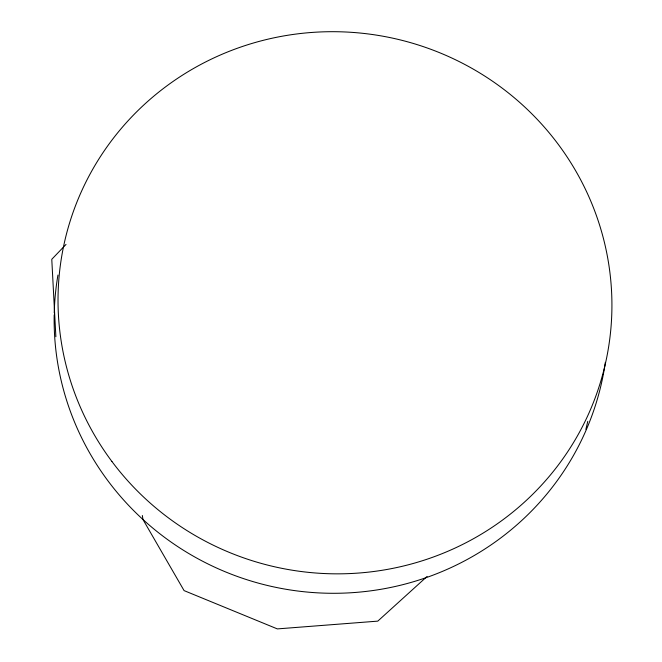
<?xml version="1.0" encoding="UTF-8"?>
<svg xmlns="http://www.w3.org/2000/svg" width="662" height="662" viewBox="0 0 662 662"><rect width="100%" height="100%" fill="white"/><g stroke="black" fill="none" stroke-linecap="round" stroke-linejoin="round"><path stroke-width="0.99" d="M585.878 429.34L587.782 421.322M66.018 244.435L51.777 259.305L55.873 336.718M427.098 576.437L377.787 621.13L277.345 628.9L184.077 590.603L142.992 519.562L142.33 515.491M605.341 362.346A277.188 270.824 11.3 0 1 309.27 592.25A277.188 270.824 11.3 0 1 54.185 314.889M54.234 312.82A277.188 270.824 11.3 0 1 57.95 275.053M111.928 461.497A277.188 270.824 11.3 0 0 588.667 413.709A277.188 270.824 11.3 0 0 304.33 33.1A277.188 270.824 11.3 0 0 111.928 461.497"/></g></svg>
